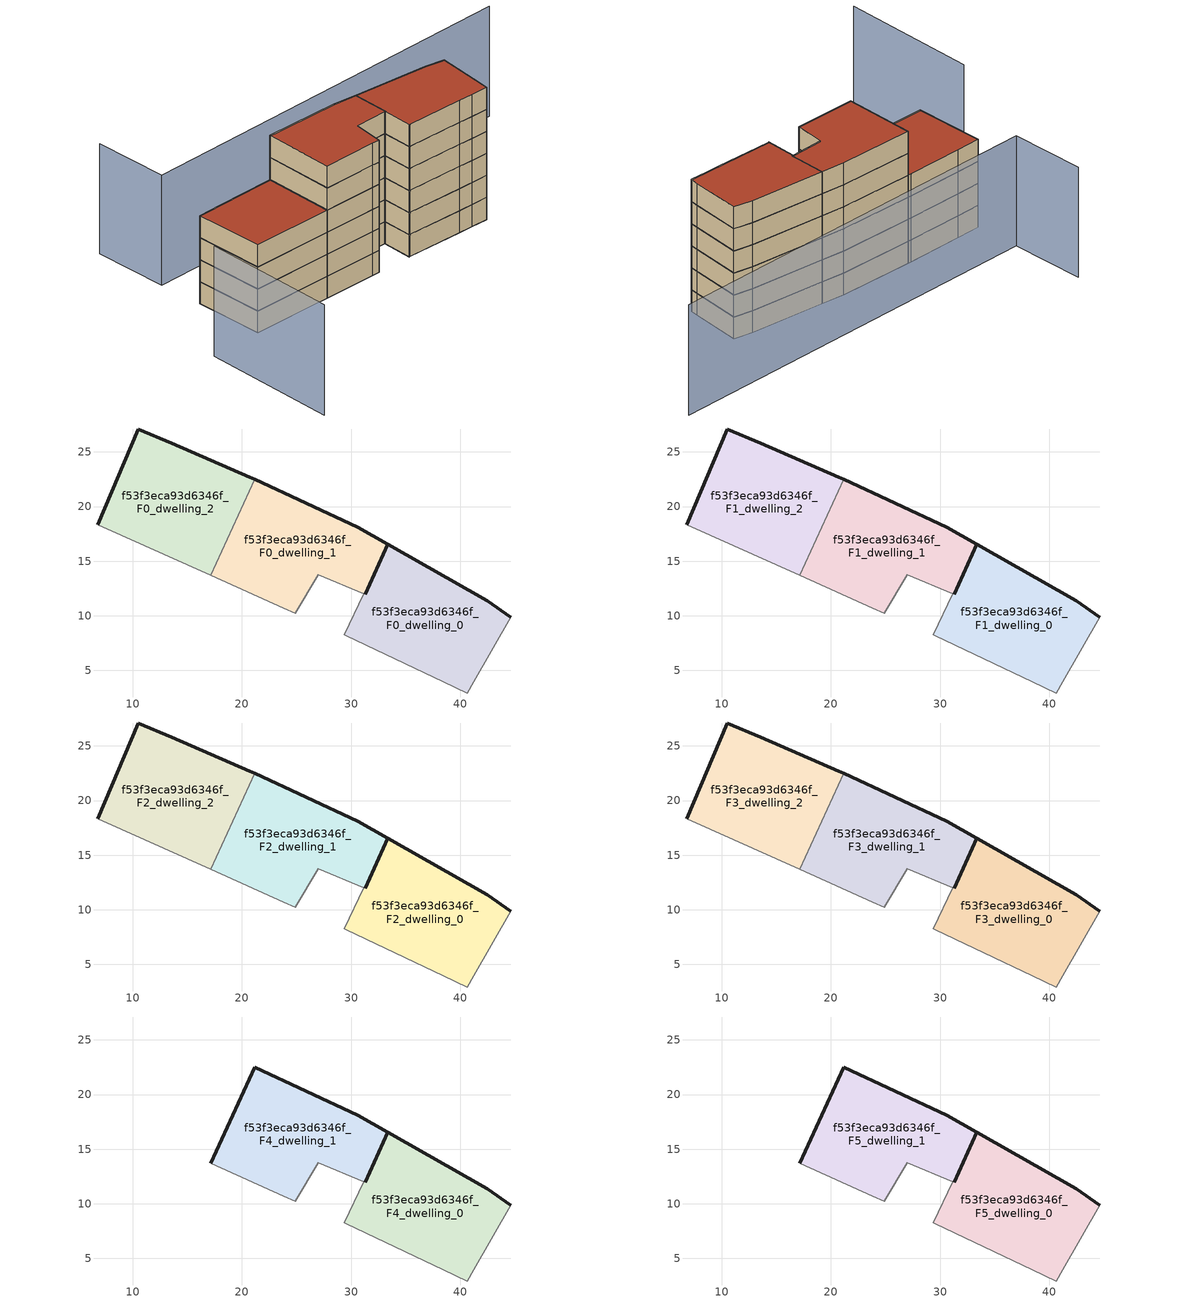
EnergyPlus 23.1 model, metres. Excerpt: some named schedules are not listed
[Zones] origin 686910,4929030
f53f3eca93d6346f_F0_dwelling_0
 floor ground (EU_floor_Construction): 41.23,3.95 44.63,9.87 42.47,11.37 33.36,16.54 31.27,11.95 31.14,12.01 29.37,8.24 29.54,8.16 36.71,4.78 38.44,3.97 40.64,2.93 z0
 wall outside (EU_wall_Construction): 31.27,11.95 33.36,16.54 42.47,11.37 44.63,9.87 z0:3
 wall adiabatic (EU_wall_Construction): 44.63,9.87 41.23,3.95 40.64,2.93 38.44,3.97 36.71,4.78 29.54,8.16 29.37,8.24 31.14,12.01 31.27,11.95 z0:3
f53f3eca93d6346f_F0_dwelling_1
 floor ground (EU_floor_Construction): 31.27,11.95 31.27,11.96 33.36,16.54 30.6,18.11 21.15,22.48 17.15,13.69 23.85,10.68 24.86,10.22 26.97,13.75 31.14,12.01 z0
 wall outside (EU_wall_Construction): 21.15,22.48 30.6,18.11 33.36,16.54 31.27,11.96 z0:3
 wall adiabatic (EU_wall_Construction): 31.27,11.96 31.27,11.95 31.14,12.01 26.97,13.75 24.86,10.22 23.85,10.68 17.15,13.69 z0:3
 wall to f53f3eca93d6346f_F0_dwelling_2 (EU_wall_Construction): 17.15,13.69 21.15,22.48 z0:3
f53f3eca93d6346f_F0_dwelling_2
 floor ground (EU_floor_Construction): 17.15,13.69 21.15,22.48 20.71,22.69 13.58,25.78 10.52,27.1 6.78,18.35 z0
 wall outside (EU_wall_Construction): 6.78,18.35 10.52,27.1 13.58,25.78 20.71,22.69 21.15,22.48 z0:3
 wall adiabatic (EU_wall_Construction): 17.15,13.69 6.78,18.35 z0:3
f53f3eca93d6346f_F1_dwelling_0
 floor to f53f3eca93d6346f_F0_dwelling_0 (EU_floor_Construction): 41.23,3.95 44.63,9.87 42.47,11.37 33.36,16.54 31.27,11.95 31.14,12.01 29.37,8.24 29.54,8.16 36.71,4.78 38.44,3.97 40.64,2.93 z3
 wall outside (EU_wall_Construction): 31.27,11.95 33.36,16.54 42.47,11.37 44.63,9.87 z3:6
 wall adiabatic (EU_wall_Construction): 44.63,9.87 41.23,3.95 40.64,2.93 38.44,3.97 36.71,4.78 29.54,8.16 29.37,8.24 31.14,12.01 31.27,11.95 z3:6
f53f3eca93d6346f_F1_dwelling_1
 floor to f53f3eca93d6346f_F0_dwelling_1 (EU_floor_Construction): 31.27,11.95 31.27,11.96 33.36,16.54 30.6,18.11 21.15,22.48 17.15,13.69 23.85,10.68 24.86,10.22 26.97,13.75 31.13,12.01 z3
 wall outside (EU_wall_Construction): 21.15,22.48 30.6,18.11 33.36,16.54 31.27,11.96 z3:6
 wall adiabatic (EU_wall_Construction): 31.27,11.96 31.27,11.95 31.14,12.01 26.97,13.75 24.86,10.22 23.85,10.68 17.15,13.69 z3:6
 wall to f53f3eca93d6346f_F1_dwelling_2 (EU_wall_Construction): 17.15,13.69 21.15,22.48 z3:6
f53f3eca93d6346f_F1_dwelling_2
 floor to f53f3eca93d6346f_F0_dwelling_2 (EU_floor_Construction): 17.15,13.69 21.15,22.48 20.71,22.69 13.58,25.78 10.52,27.1 6.78,18.35 z3
 wall outside (EU_wall_Construction): 6.78,18.35 10.52,27.1 13.58,25.78 20.71,22.69 21.15,22.48 z3:6
 wall adiabatic (EU_wall_Construction): 17.15,13.69 6.78,18.35 z3:6
f53f3eca93d6346f_F2_dwelling_0
 floor to f53f3eca93d6346f_F1_dwelling_0 (EU_floor_Construction): 41.23,3.95 44.63,9.87 42.47,11.37 33.36,16.54 31.27,11.95 31.14,12.01 29.37,8.24 29.54,8.16 36.71,4.78 38.44,3.97 40.64,2.93 z6
 wall outside (EU_wall_Construction): 31.27,11.95 33.36,16.54 42.47,11.37 44.63,9.87 z6:9
 wall adiabatic (EU_wall_Construction): 44.63,9.87 41.23,3.95 40.64,2.93 38.44,3.97 36.71,4.78 29.54,8.16 29.37,8.24 31.14,12.01 31.27,11.95 z6:9
f53f3eca93d6346f_F2_dwelling_1
 floor to f53f3eca93d6346f_F1_dwelling_1 (EU_floor_Construction): 31.27,11.95 31.27,11.96 33.36,16.54 30.6,18.11 21.15,22.48 17.15,13.69 23.85,10.68 24.86,10.22 26.97,13.75 31.13,12.01 z6
 wall outside (EU_wall_Construction): 21.15,22.48 30.6,18.11 33.36,16.54 31.27,11.96 z6:9
 wall adiabatic (EU_wall_Construction): 31.27,11.96 31.27,11.95 31.14,12.01 26.97,13.75 24.86,10.22 23.85,10.68 17.15,13.69 z6:9
 wall to f53f3eca93d6346f_F2_dwelling_2 (EU_wall_Construction): 17.15,13.69 21.15,22.48 z6:9
f53f3eca93d6346f_F2_dwelling_2
 floor to f53f3eca93d6346f_F1_dwelling_2 (EU_floor_Construction): 17.15,13.69 21.15,22.48 20.71,22.69 13.58,25.78 10.52,27.1 6.78,18.35 z6
 wall outside (EU_wall_Construction): 6.78,18.35 10.52,27.1 13.58,25.78 20.71,22.69 21.15,22.48 z6:9
 wall adiabatic (EU_wall_Construction): 17.15,13.69 6.78,18.35 z6:9
f53f3eca93d6346f_F3_dwelling_0
 floor to f53f3eca93d6346f_F2_dwelling_0 (EU_floor_Construction): 41.23,3.95 44.63,9.87 42.47,11.37 33.36,16.54 31.27,11.95 31.14,12.01 29.37,8.24 29.54,8.16 36.71,4.78 38.44,3.97 40.64,2.93 z9
 wall outside (EU_wall_Construction): 31.27,11.95 33.36,16.54 42.47,11.37 44.63,9.87 z9:12
 wall adiabatic (EU_wall_Construction): 44.63,9.87 41.23,3.95 40.64,2.93 38.44,3.97 36.71,4.78 29.54,8.16 29.37,8.24 31.14,12.01 31.27,11.95 z9:12
f53f3eca93d6346f_F3_dwelling_1
 floor to f53f3eca93d6346f_F2_dwelling_1 (EU_floor_Construction): 31.27,11.95 31.27,11.96 33.36,16.54 30.6,18.11 21.15,22.48 17.15,13.69 23.85,10.68 24.86,10.22 26.97,13.75 31.13,12.01 z9
 wall outside (EU_wall_Construction): 21.15,22.48 30.6,18.11 33.36,16.54 31.27,11.96 z9:12
 wall adiabatic (EU_wall_Construction): 31.27,11.96 31.27,11.95 31.14,12.01 26.97,13.75 24.86,10.22 23.85,10.68 17.15,13.69 z9:12
 wall to f53f3eca93d6346f_F3_dwelling_2 (EU_wall_Construction): 17.15,13.69 21.15,22.48 z9:12
f53f3eca93d6346f_F3_dwelling_2
 floor to f53f3eca93d6346f_F2_dwelling_2 (EU_floor_Construction): 17.15,13.69 21.15,22.48 20.71,22.69 13.58,25.78 10.52,27.1 6.78,18.35 z9
 wall outside (EU_wall_Construction): 6.78,18.35 10.52,27.1 13.58,25.78 20.71,22.69 21.15,22.48 z9:12
 wall adiabatic (EU_wall_Construction): 17.15,13.69 6.78,18.35 z9:12
 roof outside (EU_roof_Construction): 20.71,22.69 21.15,22.48 17.15,13.69 6.78,18.35 10.52,27.1 13.58,25.78 z12
f53f3eca93d6346f_F4_dwelling_0
 floor to f53f3eca93d6346f_F3_dwelling_0 (EU_floor_Construction): 41.23,3.95 44.63,9.87 42.47,11.37 33.36,16.54 31.27,11.95 31.14,12.01 29.37,8.24 29.54,8.16 36.71,4.78 38.44,3.97 40.64,2.93 z12
 wall outside (EU_wall_Construction): 31.27,11.95 33.36,16.54 42.47,11.37 44.63,9.87 z12:15
 wall adiabatic (EU_wall_Construction): 44.63,9.87 41.23,3.95 40.64,2.93 38.44,3.97 36.71,4.78 29.54,8.16 29.37,8.24 31.14,12.01 31.27,11.95 z12:15
f53f3eca93d6346f_F4_dwelling_1
 floor to f53f3eca93d6346f_F3_dwelling_1 (EU_floor_Construction): 31.27,11.95 31.27,11.96 33.36,16.54 30.6,18.11 21.15,22.48 17.15,13.69 23.85,10.68 24.86,10.22 26.97,13.75 31.13,12.01 z12
 wall outside (EU_wall_Construction): 17.15,13.69 21.15,22.48 30.6,18.11 33.36,16.54 31.27,11.96 z12:15
 wall adiabatic (EU_wall_Construction): 31.27,11.96 31.27,11.95 31.14,12.01 26.97,13.75 24.86,10.22 23.85,10.68 17.15,13.69 z12:15
f53f3eca93d6346f_F5_dwelling_0
 floor to f53f3eca93d6346f_F4_dwelling_0 (EU_floor_Construction): 41.23,3.95 44.63,9.87 42.47,11.37 33.36,16.54 31.27,11.95 31.14,12.01 29.37,8.24 29.54,8.16 36.71,4.78 38.44,3.97 40.64,2.93 z15
 wall outside (EU_wall_Construction): 31.27,11.95 33.36,16.54 42.47,11.37 44.63,9.87 z15:18
 wall adiabatic (EU_wall_Construction): 44.63,9.87 41.23,3.95 40.64,2.93 38.44,3.97 36.71,4.78 29.54,8.16 29.37,8.24 31.14,12.01 31.27,11.95 z15:18
 roof outside (EU_roof_Construction): 42.47,11.37 44.63,9.87 41.23,3.95 40.64,2.93 38.44,3.97 36.71,4.78 29.54,8.16 29.37,8.24 31.14,12.01 31.27,11.95 33.36,16.54 z18
f53f3eca93d6346f_F5_dwelling_1
 floor to f53f3eca93d6346f_F4_dwelling_1 (EU_floor_Construction): 31.27,11.95 31.27,11.96 33.36,16.54 30.6,18.11 21.15,22.48 17.15,13.69 23.85,10.68 24.86,10.22 26.97,13.75 31.13,12.01 z15
 wall outside (EU_wall_Construction): 17.15,13.69 21.15,22.48 30.6,18.11 33.36,16.54 31.27,11.96 z15:18
 wall adiabatic (EU_wall_Construction): 31.27,11.96 31.27,11.95 31.14,12.01 26.97,13.75 24.86,10.22 23.85,10.68 17.15,13.69 z15:18
 roof outside (EU_roof_Construction): 30.6,18.11 33.36,16.54 31.27,11.96 31.27,11.95 31.14,12.01 26.97,13.75 24.86,10.22 23.85,10.68 17.15,13.69 21.15,22.48 z18
shading: -0.02,21.13 -7.7,4.29 / 62.6,11.3 12.78,32.75 / 12.78,32.75 16.8,42.11 z0:15
[Building]
EU S2 Campaign: North Axis=0; Terrain=City; Solar Distribution=FullExterior
[Site:Location]
Bologna: Latitude=44.5; Longitude=11.25; Time Zone=1; Elevation=37
[SizingPeriod:WeatherFileDays]
AnnualSizingPeriod: Begin Month=1; Begin Day of Month=1; End Month=12; End Day of Month=31; Day of Week for Start Day=Monday; Use Weather File Daylight Saving Period=No; Use Weather File Rain and Snow Indicators=No
[MATERIAL]
EU_InternalMass_Material: Roughness=MediumRough; Thickness=0.1; Conductivity=1; Density=1800; Specific Heat=900; Thermal Absorptance=0.9; Solar Absorptance=0.7; Visible Absorptance=0.7
[MATERIAL:NOMASS] Roughness=MediumRough; Thermal Absorptance=0.9; Solar Absorptance=0.7; Visible Absorptance=0.7
Name | Thermal Resistance
EU_wall_NoMass | 0.905828
EU_roof_NoMass | 0.37593
EU_floor_NoMass | 0.67114
[CONSTRUCTION]
EU_wall_Construction: EU_wall_NoMass
EU_roof_Construction: EU_roof_NoMass
EU_floor_Construction: EU_floor_NoMass
EU_InternalMass_Construction: EU_InternalMass_Material
[ZONE] Type=1; Multiplier=1; Ceiling Height=autocalculate; Floor Area=autocalculate; Part of Total Floor Area=Yes
Name | Volume
f53f3eca93d6346f_F0_dwelling_0 | 332.562
f53f3eca93d6346f_F1_dwelling_0; f53f3eca93d6346f_F2_dwelling_0; f53f3eca93d6346f_F3_dwelling_0; f53f3eca93d6346f_F4_dwelling_0; f53f3eca93d6346f_F5_dwelling_0 | 332.56
f53f3eca93d6346f_F0_dwelling_1 | 328.357
f53f3eca93d6346f_F1_dwelling_1; f53f3eca93d6346f_F2_dwelling_1; f53f3eca93d6346f_F3_dwelling_1; f53f3eca93d6346f_F4_dwelling_1; f53f3eca93d6346f_F5_dwelling_1 | 328.358
f53f3eca93d6346f_F0_dwelling_2 | 330.464
f53f3eca93d6346f_F1_dwelling_2; f53f3eca93d6346f_F2_dwelling_2; f53f3eca93d6346f_F3_dwelling_2 | 330.463
[INTERNALMASS] Construction=EU_InternalMass_Construction
Name | Zone or ZoneList | Surface Area
f53f3eca93d6346f_F0_dwelling_0_EU_InternalMass | f53f3eca93d6346f_F0_dwelling_0 | 110.854
f53f3eca93d6346f_F0_dwelling_1_EU_InternalMass | f53f3eca93d6346f_F0_dwelling_1 | 109.452
f53f3eca93d6346f_F0_dwelling_2_EU_InternalMass | f53f3eca93d6346f_F0_dwelling_2 | 110.155
f53f3eca93d6346f_F1_dwelling_0_EU_InternalMass | f53f3eca93d6346f_F1_dwelling_0 | 110.854
f53f3eca93d6346f_F1_dwelling_1_EU_InternalMass | f53f3eca93d6346f_F1_dwelling_1 | 109.452
f53f3eca93d6346f_F1_dwelling_2_EU_InternalMass | f53f3eca93d6346f_F1_dwelling_2 | 110.155
f53f3eca93d6346f_F2_dwelling_0_EU_InternalMass | f53f3eca93d6346f_F2_dwelling_0 | 110.854
f53f3eca93d6346f_F2_dwelling_1_EU_InternalMass | f53f3eca93d6346f_F2_dwelling_1 | 109.452
f53f3eca93d6346f_F2_dwelling_2_EU_InternalMass | f53f3eca93d6346f_F2_dwelling_2 | 110.155
f53f3eca93d6346f_F3_dwelling_0_EU_InternalMass | f53f3eca93d6346f_F3_dwelling_0 | 110.854
f53f3eca93d6346f_F3_dwelling_1_EU_InternalMass | f53f3eca93d6346f_F3_dwelling_1 | 109.452
f53f3eca93d6346f_F3_dwelling_2_EU_InternalMass | f53f3eca93d6346f_F3_dwelling_2 | 110.155
f53f3eca93d6346f_F4_dwelling_0_EU_InternalMass | f53f3eca93d6346f_F4_dwelling_0 | 165.227
f53f3eca93d6346f_F4_dwelling_1_EU_InternalMass | f53f3eca93d6346f_F4_dwelling_1 | 165.227
f53f3eca93d6346f_F5_dwelling_0_EU_InternalMass | f53f3eca93d6346f_F5_dwelling_0 | 165.227
f53f3eca93d6346f_F5_dwelling_1_EU_InternalMass | f53f3eca93d6346f_F5_dwelling_1 | 165.227
[OTHEREQUIPMENT] Fuel Type=Electricity; Design Level Calculation Method=Watts/Area; Power per Zone Floor Area=1; Fraction Latent=0; Fraction Radiant=0; Fraction Lost=0; Carbon Dioxide Generation Rate=0; EndUse Subcategory=EU_Step8_InternalGains
Name | Zone or ZoneList or Space or SpaceList | Schedule
EU_Step8_InternalGain_f53f3eca93d6346f_F0_dwelling_0_f000 | f53f3eca93d6346f_F0_dwelling_0 | EU_Step8_GainSchedule_f53f3eca93d6346f_F0_dwelling_0_f000
EU_Step8_InternalGain_f53f3eca93d6346f_F0_dwelling_1_f000 | f53f3eca93d6346f_F0_dwelling_1 | EU_Step8_GainSchedule_f53f3eca93d6346f_F0_dwelling_1_f000
EU_Step8_InternalGain_f53f3eca93d6346f_F0_dwelling_2_f000 | f53f3eca93d6346f_F0_dwelling_2 | EU_Step8_GainSchedule_f53f3eca93d6346f_F0_dwelling_2_f000
EU_Step8_InternalGain_f53f3eca93d6346f_F1_dwelling_0_f000 | f53f3eca93d6346f_F1_dwelling_0 | EU_Step8_GainSchedule_f53f3eca93d6346f_F1_dwelling_0_f000
EU_Step8_InternalGain_f53f3eca93d6346f_F1_dwelling_1_f000 | f53f3eca93d6346f_F1_dwelling_1 | EU_Step8_GainSchedule_f53f3eca93d6346f_F1_dwelling_1_f000
EU_Step8_InternalGain_f53f3eca93d6346f_F1_dwelling_2_f000 | f53f3eca93d6346f_F1_dwelling_2 | EU_Step8_GainSchedule_f53f3eca93d6346f_F1_dwelling_2_f000
EU_Step8_InternalGain_f53f3eca93d6346f_F2_dwelling_0_f000 | f53f3eca93d6346f_F2_dwelling_0 | EU_Step8_GainSchedule_f53f3eca93d6346f_F2_dwelling_0_f000
EU_Step8_InternalGain_f53f3eca93d6346f_F2_dwelling_1_f000 | f53f3eca93d6346f_F2_dwelling_1 | EU_Step8_GainSchedule_f53f3eca93d6346f_F2_dwelling_1_f000
EU_Step8_InternalGain_f53f3eca93d6346f_F2_dwelling_2_f000 | f53f3eca93d6346f_F2_dwelling_2 | EU_Step8_GainSchedule_f53f3eca93d6346f_F2_dwelling_2_f000
EU_Step8_InternalGain_f53f3eca93d6346f_F3_dwelling_0_f000 | f53f3eca93d6346f_F3_dwelling_0 | EU_Step8_GainSchedule_f53f3eca93d6346f_F3_dwelling_0_f000
EU_Step8_InternalGain_f53f3eca93d6346f_F3_dwelling_1_f000 | f53f3eca93d6346f_F3_dwelling_1 | EU_Step8_GainSchedule_f53f3eca93d6346f_F3_dwelling_1_f000
EU_Step8_InternalGain_f53f3eca93d6346f_F3_dwelling_2_f000 | f53f3eca93d6346f_F3_dwelling_2 | EU_Step8_GainSchedule_f53f3eca93d6346f_F3_dwelling_2_f000
EU_Step8_InternalGain_f53f3eca93d6346f_F4_dwelling_0_f000 | f53f3eca93d6346f_F4_dwelling_0 | EU_Step8_GainSchedule_f53f3eca93d6346f_F4_dwelling_0_f000
EU_Step8_InternalGain_f53f3eca93d6346f_F4_dwelling_1_f000 | f53f3eca93d6346f_F4_dwelling_1 | EU_Step8_GainSchedule_f53f3eca93d6346f_F4_dwelling_1_f000
EU_Step8_InternalGain_f53f3eca93d6346f_F5_dwelling_0_f000 | f53f3eca93d6346f_F5_dwelling_0 | EU_Step8_GainSchedule_f53f3eca93d6346f_F5_dwelling_0_f000
EU_Step8_InternalGain_f53f3eca93d6346f_F5_dwelling_1_f000 | f53f3eca93d6346f_F5_dwelling_1 | EU_Step8_GainSchedule_f53f3eca93d6346f_F5_dwelling_1_f000
[ZONEVENTILATION:DESIGNFLOWRATE] Schedule=EU_AlwaysOn; Design Flow Rate Calculation Method=AirChanges/Hour; Air Changes per Hour=0.73129; Ventilation Type=Natural; Fan Pressure Rise=0; Fan Total Efficiency=1; Constant Term Coefficient=1; Temperature Term Coefficient=0; Velocity Term Coefficient=0; Velocity Squared Term Coefficient=0; Minimum Indoor Temperature=-100; Maximum Indoor Temperature=100; Delta Temperature=-100; Minimum Outdoor Temperature=-100; Maximum Outdoor Temperature=100; Maximum Wind Speed=40
Name | Zone or ZoneList or Space or SpaceList
EU_ConstantAir_f53f3eca93d6346f_F0_dwelling_0 | f53f3eca93d6346f_F0_dwelling_0
EU_ConstantAir_f53f3eca93d6346f_F0_dwelling_1 | f53f3eca93d6346f_F0_dwelling_1
EU_ConstantAir_f53f3eca93d6346f_F0_dwelling_2 | f53f3eca93d6346f_F0_dwelling_2
EU_ConstantAir_f53f3eca93d6346f_F1_dwelling_0 | f53f3eca93d6346f_F1_dwelling_0
EU_ConstantAir_f53f3eca93d6346f_F1_dwelling_1 | f53f3eca93d6346f_F1_dwelling_1
EU_ConstantAir_f53f3eca93d6346f_F1_dwelling_2 | f53f3eca93d6346f_F1_dwelling_2
EU_ConstantAir_f53f3eca93d6346f_F2_dwelling_0 | f53f3eca93d6346f_F2_dwelling_0
EU_ConstantAir_f53f3eca93d6346f_F2_dwelling_1 | f53f3eca93d6346f_F2_dwelling_1
EU_ConstantAir_f53f3eca93d6346f_F2_dwelling_2 | f53f3eca93d6346f_F2_dwelling_2
EU_ConstantAir_f53f3eca93d6346f_F3_dwelling_0 | f53f3eca93d6346f_F3_dwelling_0
EU_ConstantAir_f53f3eca93d6346f_F3_dwelling_1 | f53f3eca93d6346f_F3_dwelling_1
EU_ConstantAir_f53f3eca93d6346f_F3_dwelling_2 | f53f3eca93d6346f_F3_dwelling_2
EU_ConstantAir_f53f3eca93d6346f_F4_dwelling_0 | f53f3eca93d6346f_F4_dwelling_0
EU_ConstantAir_f53f3eca93d6346f_F4_dwelling_1 | f53f3eca93d6346f_F4_dwelling_1
EU_ConstantAir_f53f3eca93d6346f_F5_dwelling_0 | f53f3eca93d6346f_F5_dwelling_0
EU_ConstantAir_f53f3eca93d6346f_F5_dwelling_1 | f53f3eca93d6346f_F5_dwelling_1
[HVACTEMPLATE:THERMOSTAT] Constant Heating Setpoint=20; Constant Cooling Setpoint=50
EU_HeatOnly_f53f3eca93d6346f_F0_dwelling_0; EU_HeatOnly_f53f3eca93d6346f_F0_dwelling_1; EU_HeatOnly_f53f3eca93d6346f_F0_dwelling_2; EU_HeatOnly_f53f3eca93d6346f_F1_dwelling_0; EU_HeatOnly_f53f3eca93d6346f_F1_dwelling_1; EU_HeatOnly_f53f3eca93d6346f_F1_dwelling_2; EU_HeatOnly_f53f3eca93d6346f_F2_dwelling_0; EU_HeatOnly_f53f3eca93d6346f_F2_dwelling_1; EU_HeatOnly_f53f3eca93d6346f_F2_dwelling_2; EU_HeatOnly_f53f3eca93d6346f_F3_dwelling_0; EU_HeatOnly_f53f3eca93d6346f_F3_dwelling_1; EU_HeatOnly_f53f3eca93d6346f_F3_dwelling_2; EU_HeatOnly_f53f3eca93d6346f_F4_dwelling_0; EU_HeatOnly_f53f3eca93d6346f_F4_dwelling_1; EU_HeatOnly_f53f3eca93d6346f_F5_dwelling_0; EU_HeatOnly_f53f3eca93d6346f_F5_dwelling_1
[HVACTEMPLATE:ZONE:IDEALLOADSAIRSYSTEM]
f53f3eca93d6346f_F0_dwelling_0: Template Thermostat=EU_HeatOnly_f53f3eca93d6346f_F0_dwelling_0; System Availability Schedule=EU_AlwaysOn; Maximum Heating Supply Air Temperature=50; Minimum Cooling Supply Air Temperature=13; Maximum Heating Supply Air Humidity Ratio=0.0156; Minimum Cooling Supply Air Humidity Ratio=0.0077; Heating Limit=NoLimit; Cooling Limit=NoLimit; Heating Availability Schedule=EU_AlwaysOn; Cooling Availability Schedule=EU_CoolingOff; Dehumidification Control Type=ConstantSensibleHeatRatio; Cooling Sensible Heat Ratio=0.7; Dehumidification Setpoint=60; Humidification Control Type=None; Humidification Setpoint=30; Outdoor Air Method=None; Outdoor Air Flow Rate per Person=0.00944; Outdoor Air Flow Rate per Zone Floor Area=0; Outdoor Air Flow Rate per Zone=0; Demand Controlled Ventilation Type=None; Outdoor Air Economizer Type=NoEconomizer; Heat Recovery Type=None; Sensible Heat Recovery Effectiveness=0.7; Latent Heat Recovery Effectiveness=0.65
